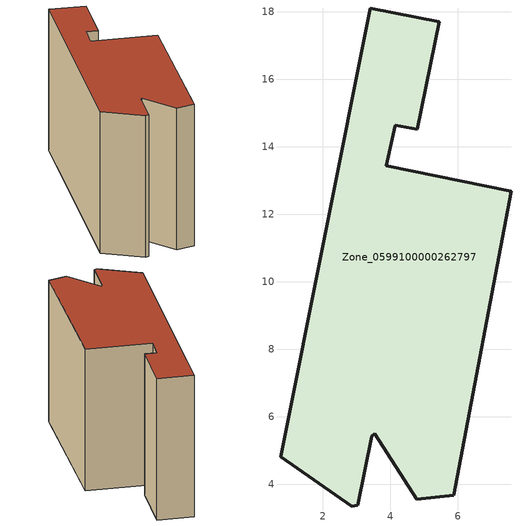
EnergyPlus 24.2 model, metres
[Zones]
Zone_0599100000262797
 floor ground (C_G): 4.78,3.56 3.54,5.5 3.44,5.42 3.04,3.37 2.85,3.35 0.75,4.82 3.4,18.11 5.44,17.7 4.79,14.51 4.14,14.63 3.87,13.43 7.58,12.68 5.87,3.67 z0
 wall outside (C_F): 3.87,13.43 4.14,14.63 4.79,14.51 5.44,17.7 3.4,18.11 0.75,4.82 2.85,3.35 3.04,3.37 3.44,5.42 3.54,5.5 4.78,3.56 5.87,3.67 7.58,12.68 3.87,13.43 z0:8.59
 roof outside (C_R): 3.04,3.37 3.44,5.42 3.54,5.5 4.78,3.56 5.87,3.67 7.58,12.68 3.87,13.43 4.14,14.63 4.79,14.51 5.44,17.7 3.4,18.11 0.75,4.82 2.85,3.35 z8.59
[BUILDING]
Pand.0599100000262797: North Axis=0; Terrain=City; Loads Convergence Tolerance Value=0.04; Temperature Convergence Tolerance Value=0.4; Solar Distribution=FullExterior; Maximum Number of Warmup Days=25; Minimum Number of Warmup Days=1
[Site:Location]
Rotterdam.The.Hague.AP_ZH_NLD Design_Conditions: Latitude=51.96; Longitude=4.45; Time Zone=1; Elevation=-4.5
[SITE:GROUNDTEMPERATURE:BUILDINGSURFACE]
18, 18, 18, 18, 18, 18, 18, 18, 18, 18, 18, 18
[MATERIAL] Thermal Absorptance=0.9; Solar Absorptance=0.7; Visible Absorptance=0.7
Name | Roughness | Thickness | Conductivity | Density | Specific Heat
G.TI.1975-1991 | MediumSmooth | 0.15 | 0.288461 | 540 | 1210
F.TI.1975-1991 | Rough | 0.3 | 0.230769 | 1920 | 840
R.TI.1975-1991 | MediumRough | 0.2 | 0.153846 | 1500 | 1000
[CONSTRUCTION]
C_G: G.TI.1975-1991
C_F: F.TI.1975-1991
C_R: R.TI.1975-1991
[ZONE]
Zone_0599100000262797: Type=1; Multiplier=1; Ceiling Height=Autocalculate; Volume=Autocalculate; Floor Area=autocalculate; Part of Total Floor Area=Yes
[ZONEINFILTRATION:DESIGNFLOWRATE]
Infil_Zone_0599100000262797: Zone or ZoneList or Space or SpaceList=Zone_0599100000262797; Schedule=AlwaysOn; Design Flow Rate Calculation Method=Flow/Area; Flow Rate per Floor Area=0.003; Constant Term Coefficient=1; Temperature Term Coefficient=0; Velocity Term Coefficient=0; Velocity Squared Term Coefficient=0
[HVACTEMPLATE:ZONE:IDEALLOADSAIRSYSTEM]
Zone_0599100000262797: Maximum Heating Supply Air Temperature=50; Minimum Cooling Supply Air Temperature=13; Maximum Heating Supply Air Humidity Ratio=0.0156; Minimum Cooling Supply Air Humidity Ratio=0.0077; Heating Limit=NoLimit; Cooling Limit=NoLimit; Dehumidification Control Type=ConstantSensibleHeatRatio; Cooling Sensible Heat Ratio=0.7; Dehumidification Setpoint=60; Humidification Control Type=None; Humidification Setpoint=30; Outdoor Air Method=None; Outdoor Air Flow Rate per Person=0.00944; Outdoor Air Flow Rate per Zone Floor Area=0; Outdoor Air Flow Rate per Zone=0; Demand Controlled Ventilation Type=None; Outdoor Air Economizer Type=NoEconomizer; Heat Recovery Type=None; Sensible Heat Recovery Effectiveness=0.7; Latent Heat Recovery Effectiveness=0.65
[ZONECONTROL:THERMOSTAT]
ThermostatControl_Zone_0599100000262797: Zone or ZoneList=Zone_0599100000262797; Control Type Schedule=DualSetpointControlType; Control 1=Thermostat_Zone_0599100000262797; Temperature Difference Between Cutout And Setpoint=0
[THERMOSTATSETPOINT:DUALSETPOINT]
Thermostat_Zone_0599100000262797: Heating Setpoint Temperature Schedule=HeatingSetpoint_Zone_0599100000262797; Cooling Setpoint Temperature Schedule=CoolingSetpoint_Zone_0599100000262797
[SCHEDULE:COMPACT]
HeatingSetpoint_Zone_0599100000262797: Through: 12/31, For: AllDays, Until: 24:00, 21
CoolingSetpoint_Zone_0599100000262797: Through: 12/31, For: AllDays, Until: 24:00, 24
DualSetpointControlType: Through: 12/31, For: AllDays, Until: 24:00, 4
AlwaysOn: Through: 12/31, For: AllDays, Until: 24:00, 1
